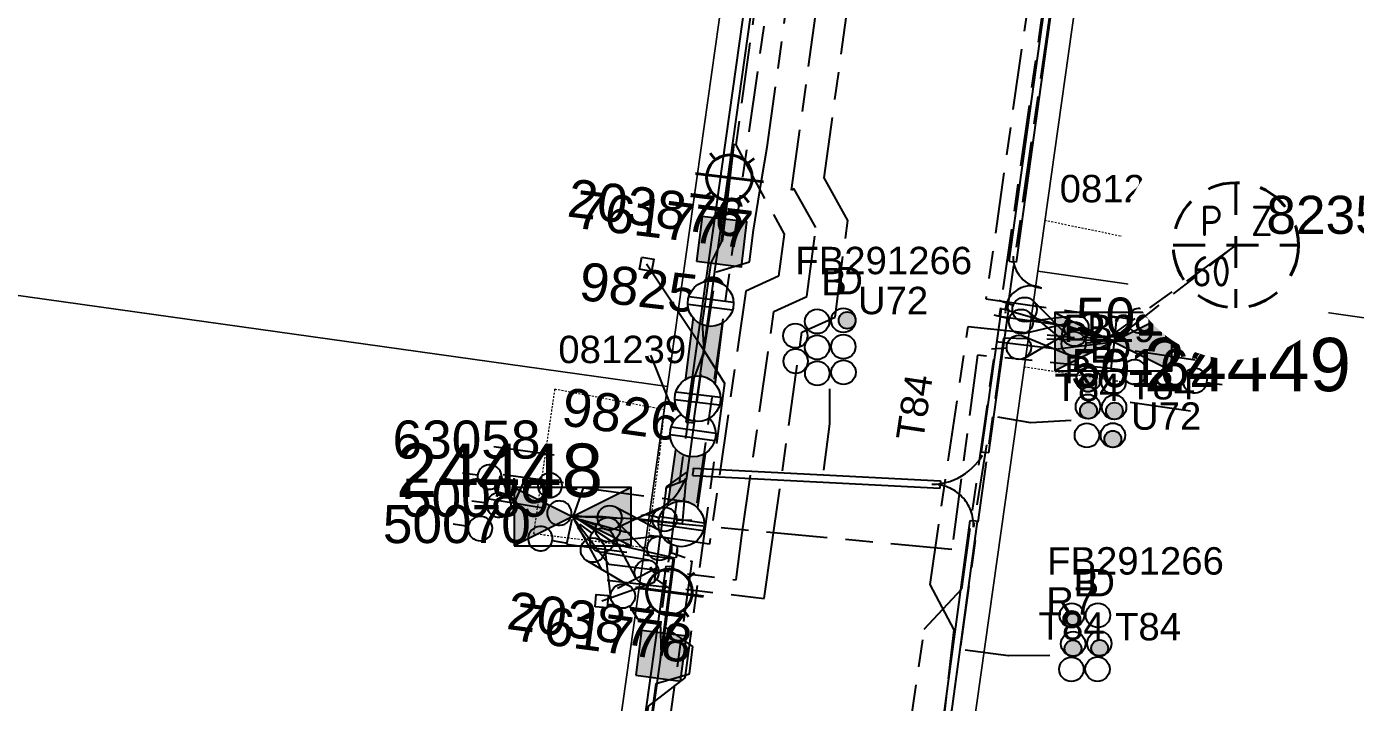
# Model space of a CAD drawing. Header units: metres. Extents: x 277863 to 282129, y 6130772 to 6135401.
# Drawn here: x 279434.9 to 279522.1, y 6133702.5 to 6133746.9 of the extents above; entities that cross this region are included whole.
import ezdxf
from ezdxf.enums import TextEntityAlignment as Align

# ---------------------------------------------------------------- set-up
doc = ezdxf.new("R2010")
doc.units = ezdxf.units.M
for name, pattern in [('Cable Exist UG', [8.2, 4, -1.2, 1.8, -1.2]), ('Dash', [5, 3, -2]), ('HIDDEN', [0.375, 0.25, -0.125]), ('HIDDEN2', [0.1875, 0.125, -0.0625])]:
    doc.linetypes.add(name, pattern=pattern)
doc.layers.get('0').update_dxf_attribs({"color": 6})
for name, color, linetype, lineweight in [('Cadastre Buildings_SP_EXT', 9, 'Continuous', 5), ('Cadastre Land Parcels_SP_EXT', 9, 'Continuous', 5), ('Cadastre Other Property_SP_EXT', 9, 'HIDDEN', 5), ('Cadastre Roads_SP_EXT', 9, 'Continuous', 5)]:
    doc.layers.add(name, color=color, linetype=linetype, lineweight=lineweight)
for name, color, linetype in [('Duct_SP_EXT', 7, 'Continuous'), ('Equip_HV_EXT', 7, 'Continuous'), ('Equip_LV_EXT', 7, 'Continuous'), ('Equip_SL_EXT', 7, 'Continuous'), ('Equip_SP_SL_EXT', 7, 'Continuous'), ('Mains_HV_EXT', 7, 'Continuous'), ('Mains_LV_EXT', 7, 'Continuous'), ('Mains_SL_EXT', 7, 'Continuous'), ('Services_SP_EXT', 7, 'Continuous'), ('Sub_SP_EXT', 7, 'Continuous'), ('SupportsUG_SP_LV_EXT', 7, 'Continuous'), ('SupportsUG_SP_LV_SL_EXT', 7, 'Continuous'), ('Trench_SP_EXT', 7, 'Continuous')]:
    doc.layers.add(name, color=color, linetype=linetype)
doc.styles.add('COLUMN_LABEL', font='arial.ttf')
doc.styles.add('iecARIAL', font='arial.ttf', dxfattribs={"height": 2})
doc.styles.add('IESYMBOL1', font='isocp.shx')
doc.styles.add('POLE_LABEL', font='arial.ttf')
doc.styles.add('SLCP_LABEL', font='arial.ttf', dxfattribs={"height": 3.5})
doc.styles.get("Standard").update_dxf_attribs({"font": 'arial.ttf'})
doc.styles.add('SWITCH_LABEL', font='arial.ttf', dxfattribs={"height": 2.5})

# ---------------------------------------------------------------- blocks, each defined once
blk = doc.blocks.new('SUB_PADMOUNT_EXT')
for points in [[(0, 0), (-3.84, 1.92), (-3.84, -1.92)], [(0, 0), (3.84, 1.92), (3.84, -1.92)]]:
    blk.add_hatch(color=256).paths.add_polyline_path(points)
for p, q in [((3.84, 1.92), (-3.84, -1.92)), ((-3.84, 1.92), (3.84, -1.92))]:
    blk.add_line(p, q)
blk.add_lwpolyline([(-3.84, -1.92), (3.84, -1.92), (3.84, 1.92), (-3.84, 1.92)], close=True)
for tag, height, flags, p in [('ASSET_NUM', 3.5, 8, (2, 2)), ('STREET_CODE', 0.2, 9, (1.5, 0)), ('OPERATING_VOLTAGE', 0.2, 9, (1.5, -0.6)), ('ORIENTATION', 0.2, 9, (1.5, -0.8)), ('CONSTRUCTED_VOLTAGE', 0.2, 9, (1.5, -0.2)), ('NO_PHASES', 0.2, 9, (1.5, -0.4)), ('OWNED_BY', 0.2, 9, (1.5, -1)), ('OPERATED_BY', 0.2, 9, (1.5, -1.2)), ('SECONDARY_VOLTAGE', 0.2, 9, (1.5, -1.6)), ('STATE', 0.2, 9, (1.5, -1.8)), ('MAINTAINED_BY', 0.2, 9, (1.5, -1.4)), ('SUBSTATION_TYPE', 0.2, 9, (1.5, -2.2)), ('USAGE', 0.2, 9, (1.5, -2.4)), ('PARENT', 0.2, 9, (1.5, -2)), ('LEGEND', 0.2, 9, (1.5, -2.6)), ('STREETNAME', 0.2, 9, (1.5, -3)), ('SUBURB', 0.2, 9, (1.5, -3.2)), ('LOCATION', 0.2, 9, (1.5, -2.8)), ('NOTES', 0.2, 9, (1.5, -3.4)), ('Z', 0.2, 1, (1.5, -3.6))]:
    blk.add_attdef(tag, text='', height=height, dxfattribs=dict(flags=flags)).set_placement(p, align=Align.MIDDLE_LEFT)
blk = doc.blocks.new('COLUMN_EXT')
blk.add_hatch(color=256).paths.add_polyline_path([(-1.485, 1.485), (-1.485, -1.485), (1.485, -1.485), (1.485, 1.485)])
blk.add_lwpolyline([(-1.485, -1.485), (1.485, -1.485), (1.485, 1.485), (-1.485, 1.485)], close=True)
for tag, height, style, flags, p in [('ASSET_NUM', 2.5, 'COLUMN_LABEL', 8, (2, 2)), ('STRUCTURE_PLANT_NUMBER', 0.2, 'POLE_LABEL', 9, (1.813, 0.031)), ('STREET_CODE', 0.2, 'COLUMN_LABEL', 9, (1.813, -0.2))]:
    blk.add_attdef(tag, text='', height=height, dxfattribs=dict(style=style, flags=flags)).set_placement(p, align=Align.MIDDLE_LEFT)
at = {"flags": 9}
for tag, p in [('OWNED_BY', (1.813, -0.6)), ('STATE', (1.813, -0.8)), ('COLUMN_TYPE', (1.813, -0.4)), ('STREETNAME', (1.813, -1.6)), ('SUBURB', (1.813, -1.8)), ('USAGE', (1.813, -1)), ('LEGEND', (1.813, -1.2)), ('LOCATION', (1.813, -1.4)), ('NOTES', (1.813, -2))]:
    blk.add_attdef(tag, text='', height=0.2, dxfattribs=at).set_placement(p, align=Align.MIDDLE_LEFT)
at = {"flags": 1}
blk.add_attdef('Z', (1.813, -2.351), '', height=0.2, dxfattribs=at)
blk = doc.blocks.new('PILLAR_EXT')
blk.add_hatch(color=256).paths.add_polyline_path([(-2.475, 0.99), (-2.475, -0.99), (2.475, -0.99), (2.475, 0.99)])
blk.add_lwpolyline([(-2.475, -0.99), (2.475, -0.99), (2.475, 0.99), (-2.475, 0.99)], close=True)
at = {"style": 'iecARIAL', "flags": 8}
blk.add_attdef('ASSET_NUM', (1.5, 3.5), '', height=2.5, dxfattribs=at)
for tag, p, flags in [('OWNED_BY', (0, -0.2), 9), ('STATE', (0, -0.4), 9), ('SUPPORT_TYPE', (0, -0.6), 9), ('USAGE', (0, -0.8), 9), ('LEGEND', (0, -1), 9), ('STREETNAME', (0, -1.8), 9), ('LOCATION', (0, -1.2), 9), ('NOTES', (0, -1.4), 9), ('PARENT', (0, -1.6), 9), ('SUBURB', (0, -2), 1)]:
    blk.add_attdef(tag, p, '', height=0.2, dxfattribs=dict(flags=flags))
blk = doc.blocks.new('DUCT_EXT')
blk.add_circle((0, 0.8), 0.8)
at = {"flags": 1}
blk.add_attdef('Z', (0, 0), '', height=0.2, dxfattribs=at)
at = {"flags": 9}
for tag, p in [('DUCT_CODE', (0, 0)), ('XSECT_TYPE', (0, -0.2)), ('STATE', (0, -0.6)), ('FB_REFERENCE', (0, -0.4)), ('NOTES', (0, -0.8))]:
    blk.add_attdef(tag, text='', height=0.2, dxfattribs=at).set_placement(p, align=Align.MIDDLE_LEFT)
blk = doc.blocks.new('SL_LANTERN_EXT')
at = {"lineweight": 40}
for p, q in [((0, 1.968), (0, 6.468)), ((-1.459, 5.676), (-1.061, 5.278)), ((1.458, 5.676), (1.06, 5.278)), ((-2.25, 4.218), (2.25, 4.218)), ((-1.459, 2.759), (-1.061, 3.157)), ((0, 0), (0, 2.721)), ((1.458, 2.759), (1.06, 3.157))]:
    blk.add_line(p, q, dxfattribs=at)
blk.add_circle((0, 4.218), 1.5, dxfattribs=at)
at = {"style": 'iecARIAL', "flags": 8}
blk.add_attdef('ASSET_NUM', (1.5, 1.5), '', height=2.5, dxfattribs=at)
for tag, p, height, flags in [('CONSTRUCTED_VOLTAGE', (0.981, -0.653), 0.2, 9), ('CONTROL_TYPE', (0.981, -0.853), 0.2, 9), ('LANTERN_PURPOSE', (0.981, -1.053), 0.2, 9), ('LNUMBER', (2.181, -3.253), 2.5, 8), ('OPERATING_VOLTAGE', (0.981, -1.653), 0.2, 9), ('ORIENTATION', (0.981, -1.853), 0.2, 9), ('LANTERN_TYPE', (0.981, -1.253), 0.2, 9), ('NO_PHASES', (0.981, -1.453), 0.2, 9), ('OWNED_BY', (0.981, -2.053), 0.2, 9), ('STATE', (0.981, -2.253), 0.2, 9), ('CEXIST', (0.981, -2.653), 0.2, 9), ('USAGE', (0.981, -2.453), 0.2, 9), ('CNEW', (0.981, -2.853), 0.2, 9), ('CNUMBER', (0.981, -3.053), 0.2, 9), ('CREMOVE', (0.981, -3.253), 0.2, 9), ('CREPLACE', (0.981, -3.453), 0.2, 9), ('LKINGHEIGHT', (0.981, -3.653), 0.2, 9), ('LBRACKET', (0.981, -3.853), 0.2, 9), ('LBRACKETVOCAB', (0.981, -4.053), 0.2, 9), ('LCATEGORY', (0.981, -4.253), 0.2, 9), ('LCHARGE1', (0.981, -4.453), 0.2, 9), ('LCHARGE1PERCENT', (0.981, -4.653), 0.2, 9), ('LCHARGE2', (0.981, -4.853), 0.2, 9), ('LCHARGE2PERCENT', (0.981, -5.053), 0.2, 9), ('LCHARGE3', (0.981, -5.253), 0.2, 9), ('LCHARGE3PERCENT', (0.981, -5.453), 0.2, 9), ('LEXIST', (0.981, -5.653), 0.2, 9), ('LLAMP', (0.981, -5.853), 0.2, 9), ('LLAMPVOCAB', (0.981, -6.053), 0.2, 9), ('LMAST', (0.981, -6.253), 0.2, 9), ('LMASTVOCAB', (0.981, -6.453), 0.2, 9), ('LNEW', (0.981, -6.653), 0.2, 9), ('LANTNUMBER', (0.981, -6.853), 0.2, 9), ('LOUTREACH', (0.981, -7.253), 0.2, 9), ('LOUTREACHVOCAB', (0.981, -7.453), 0.2, 9), ('LRATECODE', (0.981, -7.653), 0.2, 9), ('LREMOVE', (0.981, -7.853), 0.2, 9), ('LREPLACE', (0.981, -8.053), 0.2, 9), ('LTYPE', (0.981, -8.253), 0.2, 9), ('LTYPEVOCAB', (0.981, -8.453), 0.2, 9), ('LEGEND', (0.981, -8.653), 0.2, 9), ('LOCATION', (0.981, -8.853), 0.2, 9), ('STREETNAME', (0.981, -9.253), 0.2, 9), ('SUBURB', (0.981, -9.453), 0.2, 1), ('NOTES', (0.981, -9.053), 0.2, 9)]:
    blk.add_attdef(tag, p, '', height=height, dxfattribs=dict(flags=flags))
blk = doc.blocks.new('CCP_EXT')
at = {"flags": 9}
for tag, p in [('STATE', (0, -1.8)), ('USAGE', (0, -1.2)), ('LEGEND', (0, -1.4)), ('LIFE_SUPPORT', (0, -1.6)), ('NOTES', (0, -2))]:
    blk.add_attdef(tag, text='', height=0.2, dxfattribs=at).set_placement(p, align=Align.MIDDLE_LEFT)
blk.add_wipeout([(0, 0.566), (0.566, 0), (0, -0.566), (-0.566, 0)])
blk.add_lwpolyline([(-0.566, 0), (0, 0.566), (0.566, 0), (0, -0.566), (-0.566, 0)])
at = {"flags": 1}
blk.add_attdef('Z', (0, 0), '', height=0.2, dxfattribs=at)
at = {"flags": 9}
for tag, p in [('CCP_TYPE', (0, 0)), ('OPERATING_VOLTAGE', (0, -0.6)), ('ORIENTATION', (0, -0.8)), ('CONSTRUCTED_VOLTAGE', (0, -0.2)), ('NO_PHASES', (0, -0.4)), ('OWNED_BY', (0, -1))]:
    blk.add_attdef(tag, text='', height=0.2, dxfattribs=at).set_placement(p, align=Align.MIDDLE_LEFT)
blk = doc.blocks.new('LV_UG_LINKS_CLOSED_EXT')
blk.add_wipeout([(-1.056, 1.057), (-1.18, 0.916), (-1.286, 0.761), (-1.371, 0.594), (-1.435, 0.417), (-1.476, 0.234), (-1.493, 0.047), (-1.487, -0.14), (-1.458, -0.326), (-1.406, -0.506), (-1.331, -0.678), (-1.236, -0.839), (-1.121, -0.988), (-0.988, -1.12), (-0.84, -1.235), (-0.679, -1.331), (-0.506, -1.406), (-0.326, -1.458), (-0.141, -1.487), (0.047, -1.493), (0.233, -1.476), (0.416, -1.435), (0.593, -1.371), (0.76, -1.286), (0.915, -1.181), (1.056, -1.057), (1.18, -0.916), (1.286, -0.761), (1.371, -0.594), (1.435, -0.417), (1.476, -0.234), (1.493, -0.047), (1.487, 0.14), (1.458, 0.326), (1.406, 0.506), (1.331, 0.678), (1.236, 0.839), (1.121, 0.988), (0.988, 1.12), (0.84, 1.235), (0.679, 1.331), (0.506, 1.406), (0.326, 1.458), (0.141, 1.487), (-0.047, 1.493), (-0.233, 1.476), (-0.416, 1.435), (-0.593, 1.371), (-0.76, 1.286), (-0.915, 1.181)])
for p, q in [((-0.25, -1.479), (-0.25, 1.479)), ((0.25, -1.479), (0.25, 1.479))]:
    blk.add_line(p, q)
blk.add_circle((0, 0), 1.5)
at = {"flags": 9}
for tag, p in [('ACTUAL_STATUS', (0, 0)), ('OPERATING_VOLTAGE', (0, -0.6)), ('ORIENTATION', (0, -0.8)), ('CONSTRUCTED_VOLTAGE', (0, -0.2)), ('NO_PHASES', (0, -0.4)), ('STATE', (0, -1)), ('SWITCH_TYPE', (0, -1.2)), ('USAGE', (0, -1.4)), ('NOTES', (0, -1.6))]:
    blk.add_attdef(tag, text='', height=0.2, dxfattribs=at).set_placement(p, align=Align.MIDDLE_LEFT)
at = {"flags": 1}
blk.add_attdef('Z', (0, 0), '', height=0.2, dxfattribs=at)
blk = doc.blocks.new('LV_UG_DFUSE_CLOSED_EXT')
for points in [[(1, 0), (0, 0)], [(5.04, 0.726), (2.156, -0.717)], [(5.049, -0.707), (2.156, 0.717)], [(6.2, 0.013), (7.2, 0.013)]]:
    blk.add_lwpolyline(points)
for centre in [(1.8, 0), (5.4, 0.011)]:
    blk.add_circle(centre, 0.8)
at = {"flags": 9}
for tag, p in [('ACTUAL_STATUS', (0, 0)), ('OPERATING_VOLTAGE', (0, -0.6)), ('ORIENTATION', (0, -0.8)), ('CONSTRUCTED_VOLTAGE', (0, -0.2)), ('NO_PHASES', (0, -0.4)), ('STATE', (0, -1)), ('SWITCH_TYPE', (0, -1.2)), ('USAGE', (0, -1.4)), ('NOTES', (0, -1.6))]:
    blk.add_attdef(tag, text='', height=0.2, dxfattribs=at).set_placement(p, align=Align.MIDDLE_LEFT)
at = {"flags": 1}
blk.add_attdef('Z', (0, 0), '', height=0.2, dxfattribs=at)
blk = doc.blocks.new('SWG_HOLEC_SU_EXT')
blk.add_line((1.8, -2), (5.8, -2))
for points in [[(1, 0), (0, 0)], [(6.6, 0), (7.6, 0)]]:
    blk.add_lwpolyline(points)
for points in [[(1.8, -0.8, 1), (1.8, 0.8, 1)], [(5.8, -0.8, 1), (5.8, 0.8, 1)]]:
    blk.add_lwpolyline(points, format="xyb", close=True)
at = {"style": 'SWITCH_LABEL', "flags": 8}
blk.add_attdef('ASSET_NUM', text='', height=2.5, rotation=179.95437, dxfattribs=at).set_placement((-2.4, 0), align=Align.MIDDLE_LEFT)
at = {"flags": 1}
blk.add_attdef('Z', (0, 0), '', height=0.2, dxfattribs=at)
at = {"flags": 9}
for tag, p in [('ACTUAL_STATUS', (0, -0.4)), ('CONSTRUCTED_VOLTAGE', (0, -0.6)), ('NO_PHASES', (0, -0.8)), ('OPERATING_VOLTAGE', (0, -1)), ('ORIENTATION', (0, -1.2)), ('OWNED_BY', (0, -1.4)), ('STATE', (0, -1.8)), ('PARENT', (0, -1.6)), ('SWITCH_TYPE', (0, -2)), ('STREETNAME', (0, -2.6)), ('USAGE', (0, -2.2)), ('LOCATION', (0, -2.4)), ('SUBURB', (0, -2.8)), ('NOTES', (0, -3))]:
    blk.add_attdef(tag, text='', height=0.2, dxfattribs=at).set_placement(p, align=Align.MIDDLE_LEFT)
at = {"style": 'SWITCH_LABEL', "flags": 9}
blk.add_attdef('STREET_CODE', text='', height=0.2, dxfattribs=at).set_placement((0, -0.2), align=Align.MIDDLE_LEFT)
blk = doc.blocks.new('SWG_HOLEC_SU_NO_EXT')
blk.add_line((1.8, -2), (5.8, -2))
for points in [[(1, 0), (0, 0)], [(6.6, 0), (7.6, 0)]]:
    blk.add_lwpolyline(points)
for points in [[(1.8, -0.8, 1), (1.8, 0.8, 1)], [(5.8, -0.8, 1), (5.8, 0.8, 1)]]:
    blk.add_lwpolyline(points, format="xyb", close=True)
at = {"insert": (5.311, -3.639), "char_height": 1.4, "width": 3.88632, "attachment_point": 1, "rotation": 180}
blk.add_mtext('{\\fArial|b0|i0|c0|p34;N/O}', dxfattribs=at)
at = {"style": 'SWITCH_LABEL', "flags": 8}
blk.add_attdef('ASSET_NUM', text='', height=2.5, rotation=179.95437, dxfattribs=at).set_placement((-2.4, 0), align=Align.MIDDLE_LEFT)
at = {"flags": 1}
blk.add_attdef('Z', (0, 0), '', height=0.2, dxfattribs=at)
at = {"flags": 9}
for tag, p in [('ACTUAL_STATUS', (0, -0.4)), ('CONSTRUCTED_VOLTAGE', (0, -0.6)), ('NO_PHASES', (0, -0.8)), ('OPERATING_VOLTAGE', (0, -1)), ('ORIENTATION', (0, -1.2)), ('OWNED_BY', (0, -1.4)), ('STATE', (0, -1.8)), ('PARENT', (0, -1.6)), ('SWITCH_TYPE', (0, -2)), ('STREETNAME', (0, -2.6)), ('USAGE', (0, -2.2)), ('LOCATION', (0, -2.4)), ('SUBURB', (0, -2.8)), ('NOTES', (0, -3))]:
    blk.add_attdef(tag, text='', height=0.2, dxfattribs=at).set_placement(p, align=Align.MIDDLE_LEFT)
at = {"style": 'SWITCH_LABEL', "flags": 9}
blk.add_attdef('STREET_CODE', text='', height=0.2, dxfattribs=at).set_placement((0, -0.2), align=Align.MIDDLE_LEFT)
blk = doc.blocks.new('CABLE_LARGE_EXT')
h = blk.add_hatch(color=256)
edge = h.paths.add_edge_path()
edge.add_arc((0, 0.55), 0.55, 0, 360)
blk.add_circle((0, 0.55), 0.55)
at = {"flags": 1}
blk.add_attdef('Z', (0, 0), '', height=0.2, dxfattribs=at)
at = {"flags": 9}
for tag, p in [('COND_CODE', (0, 0)), ('XSECT_SIZE', (0, -0.6)), ('STATE', (0, -0.4)), ('FB_REFERENCE', (0, -0.2)), ('NOTES', (0, -0.8))]:
    blk.add_attdef(tag, text='', height=0.2, dxfattribs=at).set_placement(p, align=Align.MIDDLE_LEFT)
blk = doc.blocks.new('SLCP_ZELL_EXT')
blk.add_wipeout([(-0.236, 7.5), (-0.706, 7.47), (-1.174, 7.411), (-1.637, 7.323), (-2.093, 7.206), (-2.542, 7.06), (-2.98, 6.887), (-3.407, 6.686), (-3.82, 6.459), (-4.218, 6.206), (-4.599, 5.929), (-4.962, 5.629), (-5.306, 5.306), (-5.629, 4.962), (-5.929, 4.599), (-6.206, 4.218), (-6.459, 3.82), (-6.686, 3.407), (-6.887, 2.98), (-7.06, 2.542), (-7.206, 2.093), (-7.323, 1.637), (-7.411, 1.174), (-7.47, 0.706), (-7.5, 0.236), (-7.5, -0.236), (-7.47, -0.706), (-7.411, -1.174), (-7.323, -1.637), (-7.206, -2.093), (-7.06, -2.542), (-6.887, -2.98), (-6.686, -3.407), (-6.459, -3.82), (-6.206, -4.218), (-5.929, -4.599), (-5.629, -4.962), (-5.306, -5.306), (-4.962, -5.629), (-4.599, -5.929), (-4.218, -6.206), (-3.82, -6.459), (-3.407, -6.686), (-2.98, -6.887), (-2.542, -7.06), (-2.093, -7.206), (-1.637, -7.323), (-1.174, -7.411), (-0.706, -7.47), (-0.236, -7.5), (0.236, -7.5), (0.706, -7.47), (1.174, -7.411), (1.637, -7.323), (2.093, -7.206), (2.542, -7.06), (2.98, -6.887), (3.407, -6.686), (3.82, -6.459), (4.218, -6.206), (4.599, -5.929), (4.962, -5.629), (5.306, -5.306), (5.629, -4.962), (5.929, -4.599), (6.206, -4.218), (6.459, -3.82), (6.686, -3.407), (6.887, -2.98), (7.06, -2.542), (7.206, -2.093), (7.323, -1.637), (7.411, -1.174), (7.47, -0.706), (7.5, -0.236), (7.5, 0.236), (7.47, 0.706), (7.411, 1.174), (7.323, 1.637), (7.206, 2.093), (7.06, 2.542), (6.887, 2.98), (6.686, 3.407), (6.459, 3.82), (6.206, 4.218), (5.929, 4.599), (5.629, 4.962), (5.306, 5.306), (4.962, 5.629), (4.599, 5.929), (4.218, 6.206), (3.82, 6.459), (3.407, 6.686), (2.98, 6.887), (2.542, 7.06), (2.093, 7.206), (1.637, 7.323), (1.174, 7.411), (0.706, 7.47), (0.236, 7.5)])
at = {"linetype": 'Dash', "lineweight": 40, "ltscale": 0.7}
for p, q in [((0, 4.109), (0, -4.109)), ((-4.109, 0), (4.109, 0))]:
    blk.add_line(p, q, dxfattribs=at)
blk.add_circle((0, 0), 4.109, dxfattribs=at)
at = {"lineweight": 40, "style": 'IESYMBOL1'}
for s, p in [('P', (-1.604, 0)), ('Z', (1.702, 0)), ('60', (-1.612, -3.312))]:
    blk.add_text(s, height=2, dxfattribs=at).set_placement(p, align=Align.BOTTOM_CENTER)
at = {"style": 'SLCP_LABEL'}
for tag, height, flags, p in [('ASSET_NUM', 2.5, 8, (2, 2)), ('STREET_CODE', 0.2, 9, (0, -0.2))]:
    blk.add_attdef(tag, text='', height=height, dxfattribs=dict(at, flags=flags)).set_placement(p, align=Align.MIDDLE_LEFT)
at = {"flags": 1}
blk.add_attdef('Z', (0, 0), '', height=0.2, dxfattribs=at)
at = {"flags": 9}
for tag, p in [('CONSTRUCTED_VOLTAGE', (0, -0.4)), ('CONTROL_TYPE', (0, -0.6)), ('NO_PHASES', (0, -0.8)), ('OPERATING_VOLTAGE', (0, -1)), ('ORIENTATION', (0, -1.2)), ('OWNED_BY', (0, -1.4)), ('USAGE', (0, -1.6)), ('LOCATION', (0, -1.8)), ('STATE', (0, -2)), ('NOTES', (0, -2.2))]:
    blk.add_attdef(tag, text='', height=0.2, dxfattribs=at).set_placement(p, align=Align.MIDDLE_LEFT)

msp = doc.modelspace()

# ---------------------------------------------------------------- linework, layer by layer
at = {"layer": 'Cadastre Buildings_SP_EXT', "linetype": 'Continuous'}
msp.add_lwpolyline([(279597.449, 6133743.771), (279599.348, 6133757.261), (279506.842, 6133770.479), (279501.264, 6133730.855), (279593.771, 6133717.623), (279597.449, 6133743.771)], close=True, dxfattribs=at)
at = {"layer": 'Cadastre Land Parcels_SP_EXT', "linetype": 'Continuous'}
for points in [[(279417.495, 6133731.617), (279476.963, 6133723.285), (279483.937, 6133772.797), (279475.425, 6133784.103), (279426.048, 6133791.022), (279417.495, 6133731.617)], [(279495.679, 6133691.182), (279588.193, 6133677.984), (279593.771, 6133717.623), (279501.264, 6133730.855), (279495.679, 6133691.182)]]:
    msp.add_lwpolyline(points, close=True, dxfattribs=at)
at = {"layer": 'Cadastre Other Property_SP_EXT', "linetype": 'HIDDEN2'}
for points in [[(279501.264, 6133730.855), (279500.382, 6133724.586), (279509.732, 6133723.158), (279511.094, 6133732.251), (279501.733, 6133734.183), (279501.264, 6133730.855)], [(279476.463, 6133718.86), (279476.777, 6133721.759), (279469.565, 6133723.105), (279468.172, 6133713.643), (279475.64, 6133712.709), (279476.463, 6133718.86)]]:
    msp.add_lwpolyline(points, close=True, dxfattribs=at)
at = {"layer": 'Duct_SP_EXT'}
for p, q in [((279499.39, 6133731.514), (279504.637, 6133769.276)), ((279499.866, 6133731.448), (279505.112, 6133769.21)), ((279499.39, 6133731.514), (279499.628, 6133731.481)), ((279499.866, 6133731.448), (279499.628, 6133731.481)), ((279497.582, 6133718.992), (279498.814, 6133727.865)), ((279498.058, 6133718.926), (279499.29, 6133727.801)), ((279498.814, 6133727.865), (279498.883, 6133728.395)), ((279498.814, 6133727.865), (279499.052, 6133727.833)), ((279498.883, 6133728.395), (279499.121, 6133728.365)), ((279499.29, 6133727.801), (279499.052, 6133727.833)), ((279499.359, 6133728.334), (279499.121, 6133728.365)), ((279499.29, 6133727.801), (279499.359, 6133728.334)), ((279497.582, 6133718.992), (279497.82, 6133718.959)), ((279498.058, 6133718.926), (279497.82, 6133718.959)), ((279478.639, 6133717.447), (279478.652, 6133717.687)), ((279478.639, 6133717.447), (279494.867, 6133716.609)), ((279478.664, 6133717.926), (279478.652, 6133717.687)), ((279478.664, 6133717.926), (279494.892, 6133717.089)), ((279494.867, 6133716.609), (279494.879, 6133716.849)), ((279494.892, 6133717.089), (279494.879, 6133716.849)), ((279493.845, 6133692.379), (279496.839, 6133714.5)), ((279496.839, 6133714.5), (279497.077, 6133714.468)), ((279494.321, 6133692.315), (279497.315, 6133714.435)), ((279497.315, 6133714.435), (279497.077, 6133714.468)), ((279476.865, 6133711.501), (279477.102, 6133711.467)), ((279477.34, 6133711.434), (279477.102, 6133711.467))]:
    msp.add_line(p, q, dxfattribs=at)
for points in [[(279487.596, 6133723.14), (279487.598, 6133720.838), (279487.205, 6133717.794)], [(279503.459, 6133721.064), (279500.806, 6133720.9), (279498.64, 6133721.279)], [(279502.065, 6133705.636), (279499.354, 6133705.612), (279496.496, 6133705.983)]]:
    msp.add_lwpolyline(points, dxfattribs=at)
at = {"layer": 'Mains_LV_EXT', "linetype": 'Cable Exist UG'}
for points in [[(279504.15, 6133766.084), (279498.739, 6133727.91), (279503.122, 6133727.284), (279506.279, 6133726.313)], [(279494.49, 6133695.954), (279495.781, 6133707.308), (279494.196, 6133710.287), (279496.708, 6133727.234), (279506.23, 6133726.23)], [(279482.424, 6133615.783), (279488.34, 6133654.9), (279486.878, 6133659.159), (279493.818, 6133707.348), (279496.274, 6133710.008), (279498.545, 6133726.241), (279502.555, 6133725.755), (279506.23, 6133726.23)]]:
    msp.add_lwpolyline(points, dxfattribs=at)
at = {"layer": 'Mains_SL_EXT', "linetype": 'Cable Exist UG'}
for points in [[(279504.15, 6133766.084), (279504.335, 6133763.705), (279499.256, 6133728.292), (279506.031, 6133726.391)], [(279505.863, 6133726.288), (279499.02, 6133726.456), (279494.966, 6133697.493), (279494.582, 6133696.022)]]:
    msp.add_lwpolyline(points, dxfattribs=at)
at = {"layer": 'Trench_SP_EXT', "linetype": 'Cable Exist UG'}
for points in [[(279499.647, 6133731.84, 0.388337), (279501.508, 6133729.753), (279501.508, 6133729.753, 0.562095), (279499.141, 6133728.107)], [(279497.898, 6133719.468), (279497.043, 6133714.065), (279497.043, 6133714.065, 0.433203), (279494.326, 6133716.868), (279494.326, 6133716.868, 0.308154), (279497.927, 6133719.396)], [(279475.183, 6133714.855, -0.541867), (279477.536, 6133712.037), (279477.536, 6133712.037), (279478.289, 6133717.677), (279478.289, 6133717.677, -0.295803), (279475.233, 6133714.822)]]:
    msp.add_lwpolyline(points, format="xyb", dxfattribs=at)
msp.add_lwpolyline([(279475.848, 6133725.349), (279478.471, 6133718.789)], dxfattribs=at)

# ---------------------------------------------------------------- block references
at = {"layer": 'Duct_SP_EXT', "rotation": 90.14074172617131}
for name, p in [('DUCT_EXT', (279487.588, 6133727.561)), ('DUCT_EXT', (279489.312, 6133727.634)), ('CABLE_LARGE_EXT', (279489.312, 6133727.634)), ('DUCT_EXT', (279486.161, 6133726.622)), ('DUCT_EXT', (279489.308, 6133725.902)), ('DUCT_EXT', (279487.592, 6133725.856)), ('DUCT_EXT', (279486.178, 6133724.954)), ('DUCT_EXT', (279489.32, 6133724.223)), ('DUCT_EXT', (279487.598, 6133724.155))]:
    msp.add_blockref(name, p, dxfattribs=at)
at = {"layer": 'Duct_SP_EXT'}
for name, p in [('DUCT_EXT', (279504.584, 6133722.941)), ('DUCT_EXT', (279506.242, 6133722.781)), ('CABLE_LARGE_EXT', (279504.552, 6133722.931)), ('DUCT_EXT', (279504.558, 6133721.169)), ('DUCT_EXT', (279506.277, 6133721.131)), ('CABLE_LARGE_EXT', (279504.597, 6133721.169)), ('CABLE_LARGE_EXT', (279506.298, 6133721.133)), ('DUCT_EXT', (279504.489, 6133719.279)), ('DUCT_EXT', (279506.196, 6133719.287)), ('CABLE_LARGE_EXT', (279506.196, 6133719.287)), ('DUCT_EXT', (279503.502, 6133707.462)), ('CABLE_LARGE_EXT', (279503.502, 6133707.462)), ('DUCT_EXT', (279505.215, 6133707.469)), ('DUCT_EXT', (279503.589, 6133705.596)), ('DUCT_EXT', (279505.311, 6133705.617)), ('CABLE_LARGE_EXT', (279505.331, 6133705.557)), ('CABLE_LARGE_EXT', (279503.578, 6133705.537)), ('DUCT_EXT', (279503.474, 6133703.923)), ('DUCT_EXT', (279505.186, 6133703.932))]:
    msp.add_blockref(name, p, dxfattribs=at)
at = {"layer": 'Equip_HV_EXT'}
ref = msp.add_blockref('SWG_HOLEC_SU_EXT', (279506.166, 6133727.879), dxfattribs=dict(at, rotation=351.4472118651098))
ref.add_attrib('ASSET_NUM', '50144', dxfattribs={"layer": '0', "height": 2.5, "style": 'SWITCH_LABEL'}).set_placement((279503.767, 6133729.129), align=Align.TOP_LEFT)
ref = msp.add_blockref('SWG_HOLEC_SU_EXT', (279505.836, 6133724.496), dxfattribs=dict(at, rotation=351.8154304806768))
ref.add_attrib('ASSET_NUM', '50162', dxfattribs={"layer": '0', "height": 2.5, "style": 'SWITCH_LABEL'}).set_placement((279503.437, 6133725.746), align=Align.TOP_LEFT)
ref = msp.add_blockref('SWG_HOLEC_SU_EXT', (279471.035, 6133716.555), dxfattribs=dict(at, rotation=172.1082977084817))
ref.add_attrib('ASSET_NUM', '63058', dxfattribs={"layer": '0', "height": 2.5, "style": 'SWITCH_LABEL'}).set_placement((279468.636, 6133717.805), align=Align.BOTTOM_RIGHT)
ref = msp.add_blockref('SWG_HOLEC_SU_NO_EXT', (279470.399, 6133713.007), dxfattribs=dict(at, rotation=170.537677709732))
ref.add_attrib('ASSET_NUM', '50070', dxfattribs={"layer": '0', "height": 2.5, "style": 'SWITCH_LABEL'}).set_placement((279468, 6133714.257), align=Align.MIDDLE_RIGHT)
ref = msp.add_blockref('SWG_HOLEC_SU_EXT', (279471.657, 6133714.738), dxfattribs=dict(at, rotation=172.321036240166))
ref.add_attrib('ASSET_NUM', '50089', dxfattribs={"layer": '0', "height": 2.5, "style": 'SWITCH_LABEL'}).set_placement((279469.258, 6133715.988), align=Align.MIDDLE_RIGHT)
at = {"layer": 'Equip_LV_EXT'}
for p, rotation in [((279505.506, 6133726.573), 160.7821519174832), ((279505.423, 6133726.314), 166.6070155658975), ((279505.416, 6133726.215), 183.6744995083106)]:
    msp.add_blockref('LV_UG_DFUSE_CLOSED_EXT', p, dxfattribs=dict(at, rotation=rotation))
at = {"layer": 'Equip_SP_SL_EXT'}
ref = msp.add_blockref('SL_LANTERN_EXT', (279480.531, 6133732.805), dxfattribs=dict(at, rotation=353.1300076758286))
ref.add_attrib('ASSET_NUM', '203876', dxfattribs={"layer": '0', "height": 2.5, "rotation": 353.13001, "style": 'iecARIAL'}).set_placement((279482.031, 6133734.305), align=Align.MIDDLE_RIGHT)
ref = msp.add_blockref('SL_LANTERN_EXT', (279476.552, 6133705.616), dxfattribs=dict(at, rotation=352.5685921050332))
ref.add_attrib('ASSET_NUM', '203877', dxfattribs={"layer": '0', "height": 2.5, "rotation": 352.56859, "style": 'iecARIAL'}).set_placement((279478.052, 6133707.116), align=Align.MIDDLE_RIGHT)
at = {"layer": 'Sub_SP_EXT'}
ref = msp.add_blockref('SUB_PADMOUNT_EXT', (279506.23, 6133726.23), dxfattribs=at)
ref.add_attrib('ASSET_NUM', '24449', dxfattribs={"layer": '0', "height": 3.5}).set_placement((279508.23, 6133726.48), align=Align.TOP_LEFT)
ref = msp.add_blockref('SUB_PADMOUNT_EXT', (279470.74, 6133714.74), dxfattribs=at)
ref.add_attrib('ASSET_NUM', '24448', dxfattribs={"layer": '0', "height": 3.5}).set_placement((279472.74, 6133714.99), align=Align.BOTTOM_RIGHT)
at = {"layer": 'SupportsUG_SP_LV_EXT'}
ref = msp.add_blockref('PILLAR_EXT', (279479.377, 6133725.625), dxfattribs=dict(at, rotation=83.02850168089935))
ref.add_attrib('ASSET_NUM', '98259', dxfattribs={"layer": '0', "height": 2.5, "rotation": 353.4802, "style": 'iecARIAL'}).set_placement((279480.877, 6133729.125), align=Align.MIDDLE_RIGHT)
ref = msp.add_blockref('PILLAR_EXT', (279478.217, 6133717.16), dxfattribs=dict(at, rotation=81.99527123352767))
ref.add_attrib('ASSET_NUM', '98260', dxfattribs={"layer": '0', "height": 2.5, "rotation": 352.05653, "style": 'iecARIAL'}).set_placement((279479.717, 6133720.66), align=Align.MIDDLE_RIGHT)
at = {"layer": 'SupportsUG_SP_LV_SL_EXT'}
ref = msp.add_blockref('COLUMN_EXT', (279480.531, 6133732.805), dxfattribs=dict(at, rotation=353.1300076758286))
ref.add_attrib('ASSET_NUM', '761777', dxfattribs={"layer": '0', "height": 2.5, "rotation": 353.13001, "style": 'COLUMN_LABEL'}).set_placement((279482.531, 6133733.555), align=Align.MIDDLE_RIGHT)
ref = msp.add_blockref('COLUMN_EXT', (279476.552, 6133705.616), dxfattribs=dict(at, rotation=352.5685921050332))
ref.add_attrib('ASSET_NUM', '761778', dxfattribs={"layer": '0', "height": 2.5, "rotation": 352.56859, "style": 'COLUMN_LABEL'}).set_placement((279478.552, 6133706.366), align=Align.MIDDLE_RIGHT)

# ---------------------------------------------------------------- texts
at = {"layer": 'Cadastre Other Property_SP_EXT'}
for s, p in [('081240', (279502.705, 6133735.379)), ('081239', (279469.806, 6133724.821))]:
    msp.add_text(s, height=1.8, dxfattribs=at).set_placement(p)
at = {"layer": 'Duct_SP_EXT'}
for s, p in [('FB291266', (279485.357, 6133730.659)), ('B', (279487.064, 6133729.277)), ('D', (279487.984, 6133729.335)), ('U72', (279489.465, 6133728.033)), ('FB291266', (279502.965, 6133726.207)), ('B', (279504.69, 6133724.85)), ('D', (279505.599, 6133724.883)), ('R7', (279502.991, 6133723.504)), ('T84', (279502.364, 6133722.338)), ('T84', (279507.261, 6133722.438)), ('U72', (279507.384, 6133720.45)), ('FB291266', (279501.877, 6133710.941)), ('B', (279503.612, 6133709.511)), ('D', (279504.518, 6133709.515)), ('R7', (279501.819, 6133708.312)), ('T84', (279501.322, 6133706.663)), ('T84', (279506.337, 6133706.623))]:
    msp.add_text(s, height=1.8, dxfattribs=at).set_placement(p)
at = {"layer": 'Mains_LV_EXT'}
msp.add_text('T84', height=1.8, rotation=81.4913, dxfattribs=at).set_placement((279493.737, 6133719.647))

# ---------------------------------------------------------------- next in the draw order: block references
at = {"layer": 'Services_SP_EXT'}
for p, rotation in [((279475.602, 6133731.312), 305.0285015862368), ((279472.65, 6133709.196), 39.99527110647728)]:
    msp.add_blockref('CCP_EXT', p, dxfattribs=dict(at, rotation=rotation))

# ---------------------------------------------------------------- next in the draw order: linework, layer by layer
at = {"layer": 'Cadastre Buildings_SP_EXT', "linetype": 'Continuous'}
msp.add_lwpolyline([(279476.963, 6133723.285), (279417.495, 6133731.617), (279396.643, 6133714.597), (279375.027, 6133696.953), (279369.345, 6133656.586), (279465.672, 6133643.091), (279476.963, 6133723.285)], close=True, dxfattribs=at)
at = {"layer": 'Cadastre Roads_SP_EXT', "linetype": 'Continuous'}
msp.add_lwpolyline([(279478.924, 6133572.164), (279484.509, 6133611.837), (279490.094, 6133651.509), (279495.679, 6133691.182), (279501.264, 6133730.855), (279506.842, 6133770.479), (279483.937, 6133772.797), (279476.963, 6133723.285), (279465.672, 6133643.091), (279459.499, 6133599.237), (279448.201, 6133590.73), (279444.99, 6133567.918)], dxfattribs=at)
at = {"layer": 'Duct_SP_EXT'}
for p, q in [((279476.865, 6133711.501), (279467.309, 6133643.629)), ((279477.34, 6133711.434), (279467.784, 6133643.562))]:
    msp.add_line(p, q, dxfattribs=at)
at = {"layer": 'Trench_SP_EXT', "linetype": 'Cable Exist UG'}
msp.add_lwpolyline([(279473.698, 6133710.057), (279476.238, 6133711.394), (279476.894, 6133716.698), (279478.289, 6133717.677)], dxfattribs=at)

# ---------------------------------------------------------------- next in the draw order: block references
at = {"layer": 'Equip_LV_EXT', "rotation": 302.9052429987529}
msp.add_blockref('LV_UG_DFUSE_CLOSED_EXT', (279471.096, 6133714.059), dxfattribs=at)

# ---------------------------------------------------------------- next in the draw order: block references
at = {"layer": 'Equip_LV_EXT'}
for p, rotation in [((279479.803, 6133728.738), 83.02850168089935), ((279478.635, 6133720.166), 81.99527116747652), ((279477.878, 6133714.269), 81.99527116747652)]:
    msp.add_blockref('LV_UG_LINKS_CLOSED_EXT', p, dxfattribs=dict(at, rotation=rotation))
at = {"layer": 'Equip_SL_EXT'}
ref = msp.add_blockref('SLCP_ZELL_EXT', (279514.267, 6133732.559), dxfattribs=at)
ref.add_attrib('ASSET_NUM', '8235', (279516.267, 6133733.309), dxfattribs={"layer": '0', "height": 2.5, "style": 'SLCP_LABEL'})

# ---------------------------------------------------------------- next in the draw order: linework, layer by layer
at = {"layer": 'Mains_HV_EXT', "linetype": 'Cable Exist UG'}
for points in [[(279505.954, 6133906.902), (279487.721, 6133777.764), (279488.727, 6133775.52), (279489.206, 6133773.054), (279488.844, 6133769.87), (279503.677, 6133769.787), (279497.867, 6133729.034), (279506.436, 6133727.823), (279506.25, 6133726.042)], [(279470.703, 6133714.559), (279470.335, 6133712.941), (279478.577, 6133711.828), (279462.639, 6133598.435), (279462.639, 6133598.435), (279449.829, 6133588.238)]]:
    msp.add_lwpolyline(points, dxfattribs=at)
at = {"layer": 'Mains_LV_EXT', "linetype": 'Cable Exist UG'}
for points in [[(279479.377, 6133725.625), (279480.192, 6133730.813), (279482.34, 6133731.47), (279482.61, 6133733.557), (279483.144, 6133736.819), (279483.517, 6133739.002), (279486.722, 6133762.408), (279487.947, 6133771.525), (279502.871, 6133771.278), (279503.101, 6133772.757), (279503.949, 6133778.907), (279505.915, 6133778.773)], [(279506.087, 6133726.157), (279514.267, 6133732.559)], [(279478.18, 6133717.187), (279477.94, 6133714.263), (279474.89, 6133714.611), (279470.74, 6133714.74)], [(279467.82, 6133642.988), (279476.233, 6133703.786), (279478.41, 6133704.427), (279478.642, 6133706.217), (279476.785, 6133707.504), (279477.448, 6133712.012), (279473.636, 6133712.894), (279470.927, 6133714.68)]]:
    msp.add_lwpolyline(points, dxfattribs=at)
at = {"layer": 'Mains_SL_EXT', "linetype": 'Cable Exist UG'}
for points in [[(279479.377, 6133725.625), (279479.263, 6133727.499), (279479.843, 6133731.41), (279480.531, 6133732.805)], [(279514.267, 6133732.559), (279505.872, 6133726.476)]]:
    msp.add_lwpolyline(points, dxfattribs=at)
at = {"layer": 'Services_SP_EXT'}
for points in [[(279479.377, 6133725.625), (279475.602, 6133731.312)], [(279478.217, 6133717.16), (279476.88, 6133716.634), (279476.1, 6133710.418), (279472.65, 6133709.196)]]:
    msp.add_lwpolyline(points, dxfattribs=at)

# ---------------------------------------------------------------- next in the draw order: block references
at = {"layer": 'Equip_LV_EXT'}
for name, p, rotation in [('LV_UG_LINKS_CLOSED_EXT', (279478.947, 6133722.492), 83.02850168089935), ('LV_UG_DFUSE_CLOSED_EXT', (279471.378, 6133714.727), 358.1995465151059), ('LV_UG_DFUSE_CLOSED_EXT', (279471.218, 6133714.247), 324.1922429350086), ('LV_UG_DFUSE_CLOSED_EXT', (279471.363, 6133714.505), 339.9993249638334)]:
    msp.add_blockref(name, p, dxfattribs=dict(at, rotation=rotation))

# ---------------------------------------------------------------- next in the draw order: linework, layer by layer
at = {"layer": 'Duct_SP_EXT'}
for p, q in [((279478.195, 6133720.954), (279484.969, 6133769.026)), ((279478.671, 6133720.887), (279485.444, 6133768.959)), ((279478.195, 6133720.954), (279478.433, 6133720.921)), ((279478.671, 6133720.887), (279478.433, 6133720.921))]:
    msp.add_line(p, q, dxfattribs=at)
at = {"layer": 'Mains_HV_EXT', "linetype": 'Cable Exist UG'}
for points in [[(279470.792, 6133714.786), (279471.459, 6133716.642), (279478.92, 6133715.642), (279478.92, 6133715.642), (279486.931, 6133772.779), (279486.453, 6133774.69), (279486.453, 6133774.69), (279477.199, 6133787.195), (279426.398, 6133794.091), (279417.674, 6133795.345), (279272.75, 6133815.171), (279271.906, 6133808.271), (279270.72, 6133806.834)], [(279506.25, 6133726.042), (279506.066, 6133724.475), (279497.315, 6133725.349), (279495.618, 6133712.591), (279472.479, 6133714.763), (279470.74, 6133714.74)]]:
    msp.add_lwpolyline(points, dxfattribs=at)
at = {"layer": 'Mains_LV_EXT', "linetype": 'Cable Exist UG'}
for points in [[(279494.786, 6133835.194), (279481.448, 6133739.158), (279484.616, 6133733.28), (279484.255, 6133730.53), (279482.102, 6133729.542), (279479.727, 6133712.942), (279474.183, 6133713.726), (279470.759, 6133714.672)], [(279470.74, 6133714.74), (279473, 6133710.584), (279483.31, 6133709.373), (279483.777, 6133712.612), (279483.777, 6133712.612), (279485.795, 6133726.86), (279487.966, 6133727.848), (279488.795, 6133734.186), (279487.248, 6133736.979), (279491.763, 6133769.619), (279485.918, 6133777.125), (279477.726, 6133788.186), (279426.463, 6133795.051), (279406.977, 6133797.688), (279408.146, 6133811.751)], [(279470.74, 6133714.74), (279473.113, 6133711.635), (279481.473, 6133710.593), (279481.857, 6133713.504), (279481.857, 6133713.504), (279483.95, 6133728.206), (279486.11, 6133729.187), (279486.703, 6133733.723), (279485.268, 6133736.295), (279485.108, 6133736.18), (279485.108, 6133736.18), (279489.626, 6133768.936), (279484.483, 6133775.561), (279484.483, 6133775.561), (279476.593, 6133786.228), (279426.218, 6133793.055), (279416.175, 6133794.408)], [(279478.217, 6133717.16), (279479.377, 6133725.625)]]:
    msp.add_lwpolyline(points, dxfattribs=at)
at = {"layer": 'Mains_SL_EXT', "linetype": 'Cable Exist UG'}
for points in [[(279479.377, 6133725.625), (279480.71, 6133723.503), (279478.102, 6133704.164), (279475.698, 6133702.308), (279467.578, 6133644.626), (279467.798, 6133642.944)], [(279479.377, 6133725.625), (279478.695, 6133723.845), (279476.484, 6133707.875), (279476.552, 6133705.616)]]:
    msp.add_lwpolyline(points, dxfattribs=at)

doc.saveas('drawing.dxf')
